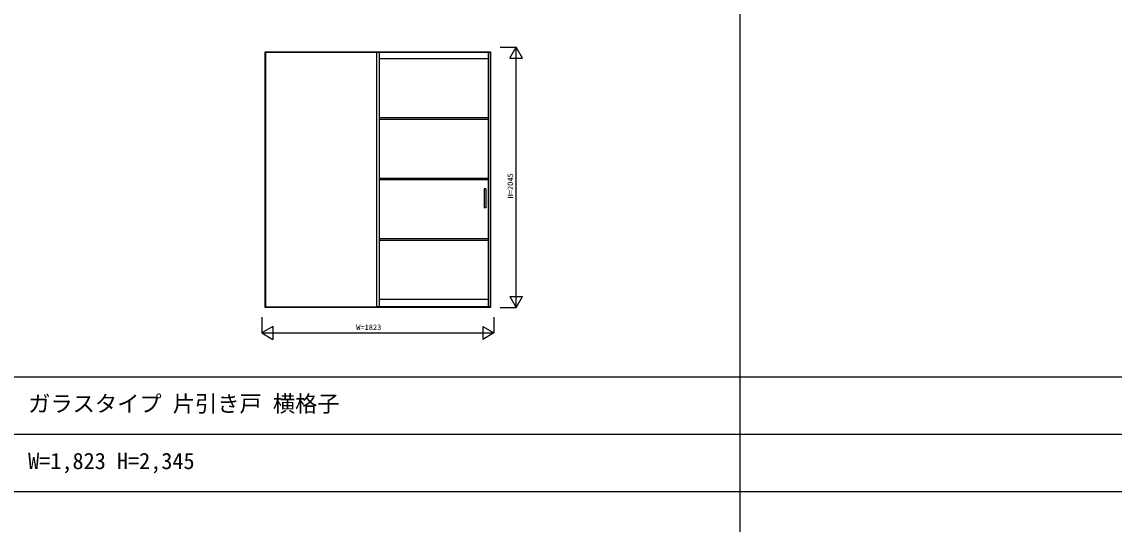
# Model space of a CAD drawing. Units: millimetres, scale not verified. Extents: x -14340 to 14341, y -10000 to 10000.
# Drawn here: x -8589 to 1, y -3656 to 291 of the extents above; entities that cross this region are included whole.
import ezdxf
from ezdxf.enums import TextEntityAlignment as Align

# ---------------------------------------------------------------- set-up
doc = ezdxf.new("R2010")
doc.units = ezdxf.units.MM
doc.header["$LTSCALE"] = 50
for name, color, linetype in [('0-0_0', 7, 'Continuous'), ('0-1_YKK_A1', 4, 'Continuous'), ('0-4_YKK_F1', 7, 'Continuous'), ('0-5_YKK_N1', 2, 'Continuous')]:
    doc.layers.add(name, color=color, linetype=linetype)
doc.styles.add('ＭＳ ゴシック', font='')
doc.styles.get('ＭＳ ゴシック').set_extended_font_data('MS Gothic')

msp = doc.modelspace()

# ---------------------------------------------------------------- linework, layer by layer
at = {"layer": '0-1_YKK_A1'}
for p, q in [((-6676.7, 54.25), (-4902.7, 54.25)), ((-6676.7, -1954.25), (-6676.7, 54.25)), ((-6674.2, 54.25), (-6674.2, -1954.25)), ((-6674.2, 51.75), (-4905.2, 51.75)), ((-5799.7, 51.75), (-5799.7, -1946.25)), ((-5779.7, 51.75), (-5779.7, -1946.25)), ((-5779.7, 1.75), (-4922.2, 1.75)), ((-4922.2, 51.75), (-4922.2, -1946.25)), ((-4905.2, 54.25), (-4905.2, -1954.25)), ((-4902.7, 54.25), (-4902.7, -1954.25)), ((-5779.7, -461.75), (-4922.2, -461.75)), ((-5779.7, -473.75), (-4922.2, -473.75)), ((-5779.7, -937.25), (-4922.2, -937.25)), ((-5779.7, -949.25), (-4922.2, -949.25)), ((-4953.2, -1020.75), (-4953.2, -1171.75)), ((-4939.2, -1020.75), (-4953.2, -1020.75)), ((-4939.2, -1020.75), (-4939.2, -1171.75)), ((-4939.2, -1171.75), (-4953.2, -1171.75)), ((-5779.7, -1412.75), (-4922.2, -1412.75)), ((-5779.7, -1424.75), (-4922.2, -1424.75)), ((-5779.7, -1888.25), (-4922.2, -1888.25)), ((-4902.7, -1954.25), (-6676.7, -1954.25)), ((-4905.2, -1951.45), (-6674.2, -1951.45)), ((-5799.7, -1946.25), (-4905.2, -1946.25))]:
    msp.add_line(p, q, dxfattribs=at)
at = {"layer": '0-4_YKK_F1'}
for p, q in [((-2939.7, -10000), (-2939.7, 9500)), ((-14339.7, -2500), (14160.3, -2500)), ((-14339.7, -2950), (14160.3, -2950)), ((-14339.7, -3400), (14160.3, -3400))]:
    msp.add_line(p, q, dxfattribs=at)
at = {"layer": '0-5_YKK_N1'}
for p, q in [((-4827.7, 90.75), (-4702.7, 90.75)), ((-4752.7, 4.15), (-4702.7, 90.75)), ((-4702.7, -1954.25), (-4702.7, 90.75)), ((-4752.7, -1867.65), (-4652.7, -1867.65)), ((-4827.7, -1954.25), (-4702.7, -1954.25)), ((-6701.2, -2029.25), (-6701.2, -2154.25)), ((-4878.2, -2029.25), (-4878.2, -2154.25)), ((-6614.6, -2104.25), (-6701.2, -2154.25)), ((-6614.6, -2104.25), (-6614.6, -2204.25)), ((-4964.8, -2104.25), (-4964.8, -2204.25)), ((-4964.8, -2104.25), (-4878.2, -2154.25)), ((-6701.2, -2154.25), (-6614.6, -2204.25)), ((-6701.2, -2154.25), (-4878.2, -2154.25)), ((-4878.2, -2154.25), (-4964.8, -2204.25))]:
    msp.add_line(p, q, dxfattribs=at)
for points in [[(-4752.7, 4.15), (-4652.7, 4.15), (-4702.7, 90.75)], [(-4752.7, -1867.65), (-4702.7, -1954.25), (-4652.7, -1867.65)]]:
    msp.add_lwpolyline(points, dxfattribs=at)

# ---------------------------------------------------------------- texts
at = {"layer": '0-0_0', "style": 'ＭＳ ゴシック'}
for s, p in [('ガラスタイプ 片引き戸 横格子', (-8539.7, -2812.5)), ('W=1,823 H=2,345', (-8539.7, -3262.5))]:
    msp.add_text(s, height=128.3, dxfattribs=at).set_placement(p, align=Align.BOTTOM_LEFT)
at = {"layer": '0-5_YKK_N1', "style": 'ＭＳ ゴシック'}
msp.add_text('H=2045', height=43.99, rotation=90, dxfattribs=at).set_placement((-4712.7, -1096.75), align=Align.BOTTOM_LEFT)
msp.add_text('W=1823', height=43.99, dxfattribs=at).set_placement((-5959.7, -2144.25), align=Align.BOTTOM_LEFT)

doc.saveas('drawing.dxf')
